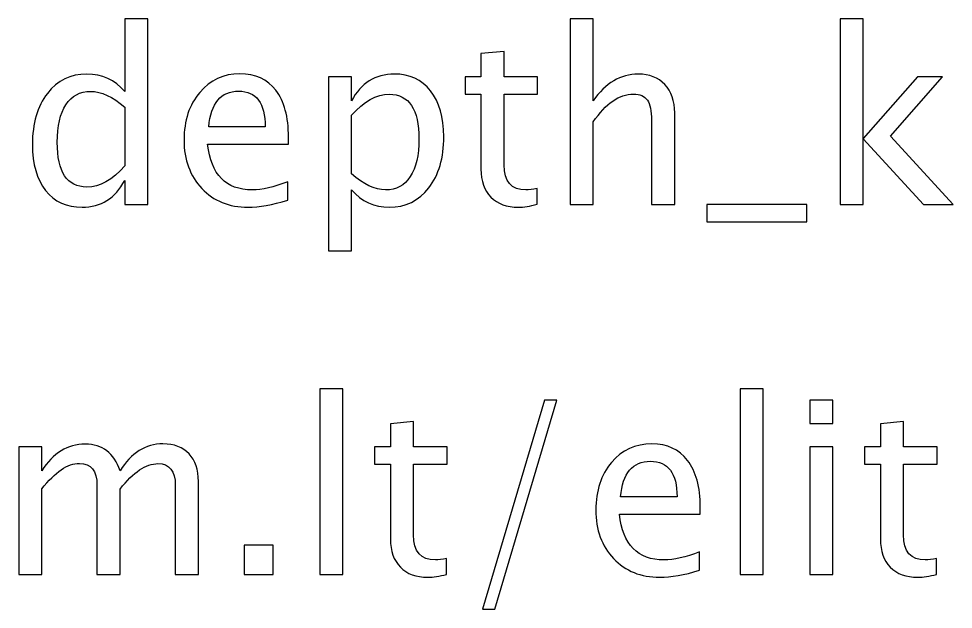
# Model space of a CAD drawing. Header units: centimetres. Extents: x -23.9 to 24.1, y -19.5 to 28.7.
# Drawn here: x -8.92 to 1.35, y 14.09 to 20.58 of the extents above; entities that cross this region are included whole.
import ezdxf

# ---------------------------------------------------------------- set-up
doc = ezdxf.new("R2010")
doc.units = ezdxf.units.CM
doc.header["$MEASUREMENT"] = 0
doc.layers.add('Layer 1', color=7, linetype='Continuous')

msp = doc.modelspace()

# ---------------------------------------------------------------- linework, layer by layer
at = {"layer": 'Layer 1'}
for points, knots in [([(-7.75314, 18.53892), (-7.75314, 18.53892), (-7.75314, 18.80218), (-7.75314, 18.80218), (-7.75314, 18.80218), (-7.85677, 18.60551), (-8.01287, 18.50717), (-8.22145, 18.50717), (-8.22145, 18.50717), (-8.39079, 18.50717), (-8.52396, 18.56847), (-8.62097, 18.6915), (-8.62097, 18.6915), (-8.71799, 18.81453), (-8.7665, 18.98254), (-8.7665, 19.19553), (-8.7665, 19.19553), (-8.7665, 19.42836), (-8.71137, 19.61577), (-8.60157, 19.75777), (-8.60157, 19.75777), (-8.49133, 19.89932), (-8.34669, 19.97031), (-8.16721, 19.97031), (-8.16721, 19.97031), (-8.00097, 19.97031), (-7.8625, 19.90681), (-7.75314, 19.77937), (-7.75314, 19.77937), (-7.75314, 19.77937), (-7.75314, 20.57885), (-7.75314, 20.57885), (-7.75314, 20.57885), (-7.75314, 20.57885), (-7.49914, 20.57885), (-7.49914, 20.57885), (-7.49914, 20.57885), (-7.49914, 20.57885), (-7.49914, 18.53892), (-7.49914, 18.53892), (-7.49914, 18.53892), (-7.49914, 18.53892), (-7.75314, 18.53892), (-7.75314, 18.53892)], [0, 0, 0, 0, 0.08333333, 0.08333333, 0.08333333, 0.08333333, 0.16666667, 0.16666667, 0.16666667, 0.16666667, 0.25, 0.25, 0.25, 0.25, 0.33333333, 0.33333333, 0.33333333, 0.33333333, 0.41666667, 0.41666667, 0.41666667, 0.41666667, 0.5, 0.5, 0.5, 0.5, 0.58333333, 0.58333333, 0.58333333, 0.58333333, 0.66666667, 0.66666667, 0.66666667, 0.66666667, 0.75, 0.75, 0.75, 0.75, 0.83333333, 0.83333333, 0.83333333, 0.83333333, 1, 1, 1, 1]), ([(-2.86144, 18.53892), (-2.86144, 18.53892), (-2.86144, 20.57885), (-2.86144, 20.57885), (-2.86144, 20.57885), (-2.86144, 20.57885), (-2.60744, 20.57885), (-2.60744, 20.57885), (-2.60744, 20.57885), (-2.60744, 20.57885), (-2.60744, 19.67619), (-2.60744, 19.67619), (-2.60744, 19.67619), (-2.47294, 19.87242), (-2.30802, 19.97031), (-2.11311, 19.97031), (-2.11311, 19.97031), (-1.99052, 19.97031), (-1.89307, 19.93195), (-1.82119, 19.85478), (-1.82119, 19.85478), (-1.74931, 19.77805), (-1.71315, 19.67442), (-1.71315, 19.54478), (-1.71315, 19.54478), (-1.71315, 19.54478), (-1.71315, 18.53892), (-1.71315, 18.53892), (-1.71315, 18.53892), (-1.71315, 18.53892), (-1.96715, 18.53892), (-1.96715, 18.53892), (-1.96715, 18.53892), (-1.96715, 18.53892), (-1.96715, 19.46187), (-1.96715, 19.46187), (-1.96715, 19.46187), (-1.96715, 19.56594), (-1.98258, 19.64003), (-2.01301, 19.68412), (-2.01301, 19.68412), (-2.04388, 19.72866), (-2.09459, 19.75071), (-2.16559, 19.75071), (-2.16559, 19.75071), (-2.32169, 19.75071), (-2.46898, 19.64885), (-2.60744, 19.44512), (-2.60744, 19.44512), (-2.60744, 19.44512), (-2.60744, 18.53892), (-2.60744, 18.53892), (-2.60744, 18.53892), (-2.60744, 18.53892), (-2.86144, 18.53892), (-2.86144, 18.53892)], [0, 0, 0, 0, 0.06666667, 0.06666667, 0.06666667, 0.06666667, 0.13333333, 0.13333333, 0.13333333, 0.13333333, 0.2, 0.2, 0.2, 0.2, 0.26666667, 0.26666667, 0.26666667, 0.26666667, 0.33333333, 0.33333333, 0.33333333, 0.33333333, 0.4, 0.4, 0.4, 0.4, 0.46666667, 0.46666667, 0.46666667, 0.46666667, 0.53333333, 0.53333333, 0.53333333, 0.53333333, 0.6, 0.6, 0.6, 0.6, 0.66666667, 0.66666667, 0.66666667, 0.66666667, 0.73333333, 0.73333333, 0.73333333, 0.73333333, 0.8, 0.8, 0.8, 0.8, 0.86666667, 0.86666667, 0.86666667, 0.86666667, 1, 1, 1, 1]), ([(0.10365, 18.53892), (0.10365, 18.53892), (0.10365, 20.57885), (0.10365, 20.57885), (0.10365, 20.57885), (0.10365, 20.57885), (0.35765, 20.57885), (0.35765, 20.57885), (0.35765, 20.57885), (0.35765, 20.57885), (0.35765, 19.26079), (0.35765, 19.26079), (0.35765, 19.26079), (0.35765, 19.26079), (0.95296, 19.94121), (0.95296, 19.94121), (0.95296, 19.94121), (0.95296, 19.94121), (1.22725, 19.94121), (1.22725, 19.94121), (1.22725, 19.94121), (1.22725, 19.94121), (0.65839, 19.28681), (0.65839, 19.28681), (0.65839, 19.28681), (0.65839, 19.28681), (1.34631, 18.53892), (1.34631, 18.53892), (1.34631, 18.53892), (1.34631, 18.53892), (1.01911, 18.53892), (1.01911, 18.53892), (1.01911, 18.53892), (1.01911, 18.53892), (0.35765, 19.25814), (0.35765, 19.25814), (0.35765, 19.25814), (0.35765, 19.25814), (0.35765, 18.53892), (0.35765, 18.53892), (0.35765, 18.53892), (0.35765, 18.53892), (0.10365, 18.53892), (0.10365, 18.53892)], [0, 0, 0, 0, 0.08333333, 0.08333333, 0.08333333, 0.08333333, 0.16666667, 0.16666667, 0.16666667, 0.16666667, 0.25, 0.25, 0.25, 0.25, 0.33333333, 0.33333333, 0.33333333, 0.33333333, 0.41666667, 0.41666667, 0.41666667, 0.41666667, 0.5, 0.5, 0.5, 0.5, 0.58333333, 0.58333333, 0.58333333, 0.58333333, 0.66666667, 0.66666667, 0.66666667, 0.66666667, 0.75, 0.75, 0.75, 0.75, 0.83333333, 0.83333333, 0.83333333, 0.83333333, 1, 1, 1, 1]), ([(-3.22392, 18.53936), (-3.30241, 18.51775), (-3.37076, 18.50717), (-3.42853, 18.50717), (-3.42853, 18.50717), (-3.55818, 18.50717), (-3.65916, 18.54421), (-3.73148, 18.61829), (-3.73148, 18.61829), (-3.80424, 18.69238), (-3.8404, 18.79512), (-3.8404, 18.92698), (-3.8404, 18.92698), (-3.8404, 18.92698), (-3.8404, 19.75071), (-3.8404, 19.75071), (-3.8404, 19.75071), (-3.8404, 19.75071), (-4.0159, 19.75071), (-4.0159, 19.75071), (-4.0159, 19.75071), (-4.0159, 19.75071), (-4.0159, 19.94121), (-4.0159, 19.94121), (-4.0159, 19.94121), (-4.0159, 19.94121), (-3.8404, 19.94121), (-3.8404, 19.94121), (-3.8404, 19.94121), (-3.8404, 19.94121), (-3.8404, 20.19477), (-3.8404, 20.19477), (-3.8404, 20.19477), (-3.8404, 20.19477), (-3.5864, 20.21902), (-3.5864, 20.21902), (-3.5864, 20.21902), (-3.5864, 20.21902), (-3.5864, 19.94121), (-3.5864, 19.94121), (-3.5864, 19.94121), (-3.5864, 19.94121), (-3.21863, 19.94121), (-3.21863, 19.94121), (-3.21863, 19.94121), (-3.21863, 19.94121), (-3.21863, 19.75071), (-3.21863, 19.75071), (-3.21863, 19.75071), (-3.21863, 19.75071), (-3.5864, 19.75071), (-3.5864, 19.75071), (-3.5864, 19.75071), (-3.5864, 19.75071), (-3.5864, 18.97284), (-3.5864, 18.97284), (-3.5864, 18.97284), (-3.5864, 18.78939), (-3.50658, 18.69767), (-3.34739, 18.69767), (-3.34739, 18.69767), (-3.31344, 18.69767), (-3.27243, 18.7034), (-3.22392, 18.71443), (-3.22392, 18.71443), (-3.22392, 18.71443), (-3.22392, 18.53936), (-3.22392, 18.53936)], [0, 0, 0, 0, 0.05555556, 0.05555556, 0.05555556, 0.05555556, 0.11111111, 0.11111111, 0.11111111, 0.11111111, 0.16666667, 0.16666667, 0.16666667, 0.16666667, 0.22222222, 0.22222222, 0.22222222, 0.22222222, 0.27777778, 0.27777778, 0.27777778, 0.27777778, 0.33333333, 0.33333333, 0.33333333, 0.33333333, 0.38888889, 0.38888889, 0.38888889, 0.38888889, 0.44444444, 0.44444444, 0.44444444, 0.44444444, 0.5, 0.5, 0.5, 0.5, 0.55555556, 0.55555556, 0.55555556, 0.55555556, 0.61111111, 0.61111111, 0.61111111, 0.61111111, 0.66666667, 0.66666667, 0.66666667, 0.66666667, 0.72222222, 0.72222222, 0.72222222, 0.72222222, 0.77777778, 0.77777778, 0.77777778, 0.77777778, 0.83333333, 0.83333333, 0.83333333, 0.83333333, 0.88888889, 0.88888889, 0.88888889, 0.88888889, 1, 1, 1, 1]), ([(-5.96103, 18.5839), (-6.13169, 18.53275), (-6.27765, 18.50717), (-6.39936, 18.50717), (-6.39936, 18.50717), (-6.60706, 18.50717), (-6.77595, 18.57596), (-6.90603, 18.7131), (-6.90603, 18.7131), (-7.03612, 18.85025), (-7.10139, 19.02796), (-7.10139, 19.24668), (-7.10139, 19.24668), (-7.10139, 19.45879), (-7.04406, 19.63297), (-6.92897, 19.76923), (-6.92897, 19.76923), (-6.81387, 19.90505), (-6.66659, 19.97296), (-6.48711, 19.97296), (-6.48711, 19.97296), (-6.31734, 19.97296), (-6.18593, 19.91255), (-6.09332, 19.79172), (-6.09332, 19.79172), (-6.00072, 19.67089), (-5.95442, 19.4998), (-5.95442, 19.27799), (-5.95442, 19.27799), (-5.95442, 19.27799), (-5.95574, 19.20038), (-5.95574, 19.20038), (-5.95574, 19.20038), (-5.95574, 19.20038), (-6.84209, 19.20038), (-6.84209, 19.20038), (-6.84209, 19.20038), (-6.80505, 18.86524), (-6.64145, 18.69767), (-6.35173, 18.69767), (-6.35173, 18.69767), (-6.24546, 18.69767), (-6.11537, 18.72766), (-5.96103, 18.78763), (-5.96103, 18.78763), (-5.96103, 18.78763), (-5.96103, 18.5839), (-5.96103, 18.5839)], [0, 0, 0, 0, 0.07692308, 0.07692308, 0.07692308, 0.07692308, 0.15384615, 0.15384615, 0.15384615, 0.15384615, 0.23076923, 0.23076923, 0.23076923, 0.23076923, 0.30769231, 0.30769231, 0.30769231, 0.30769231, 0.38461538, 0.38461538, 0.38461538, 0.38461538, 0.46153846, 0.46153846, 0.46153846, 0.46153846, 0.53846154, 0.53846154, 0.53846154, 0.53846154, 0.61538462, 0.61538462, 0.61538462, 0.61538462, 0.69230769, 0.69230769, 0.69230769, 0.69230769, 0.76923077, 0.76923077, 0.76923077, 0.76923077, 0.84615385, 0.84615385, 0.84615385, 0.84615385, 1, 1, 1, 1]), ([(-5.51609, 18.02827), (-5.51609, 18.02827), (-5.51609, 19.94121), (-5.51609, 19.94121), (-5.51609, 19.94121), (-5.51609, 19.94121), (-5.26209, 19.94121), (-5.26209, 19.94121), (-5.26209, 19.94121), (-5.26209, 19.94121), (-5.26209, 19.67619), (-5.26209, 19.67619), (-5.26209, 19.67619), (-5.15802, 19.87242), (-5.00148, 19.97031), (-4.7929, 19.97031), (-4.7929, 19.97031), (-4.624, 19.97031), (-4.49127, 19.90902), (-4.39426, 19.78599), (-4.39426, 19.78599), (-4.29724, 19.66296), (-4.24874, 19.49495), (-4.24874, 19.28196), (-4.24874, 19.28196), (-4.24874, 19.05001), (-4.30386, 18.86259), (-4.41366, 18.7206), (-4.41366, 18.7206), (-4.52346, 18.57817), (-4.6681, 18.50717), (-4.84714, 18.50717), (-4.84714, 18.50717), (-5.01338, 18.50717), (-5.15185, 18.57067), (-5.26209, 18.69811), (-5.26209, 18.69811), (-5.26209, 18.69811), (-5.26209, 18.02827), (-5.26209, 18.02827), (-5.26209, 18.02827), (-5.26209, 18.02827), (-5.51609, 18.02827), (-5.51609, 18.02827)], [0, 0, 0, 0, 0.08333333, 0.08333333, 0.08333333, 0.08333333, 0.16666667, 0.16666667, 0.16666667, 0.16666667, 0.25, 0.25, 0.25, 0.25, 0.33333333, 0.33333333, 0.33333333, 0.33333333, 0.41666667, 0.41666667, 0.41666667, 0.41666667, 0.5, 0.5, 0.5, 0.5, 0.58333333, 0.58333333, 0.58333333, 0.58333333, 0.66666667, 0.66666667, 0.66666667, 0.66666667, 0.75, 0.75, 0.75, 0.75, 0.83333333, 0.83333333, 0.83333333, 0.83333333, 1, 1, 1, 1]), ([(-7.75314, 19.60563), (-7.88499, 19.72161), (-8.00979, 19.77981), (-8.12797, 19.77981), (-8.12797, 19.77981), (-8.24438, 19.77981), (-8.33434, 19.73131), (-8.39828, 19.63385), (-8.39828, 19.63385), (-8.46222, 19.53684), (-8.49397, 19.39926), (-8.49397, 19.2211), (-8.49397, 19.2211), (-8.49397, 18.89346), (-8.3855, 18.72942), (-8.1681, 18.72942), (-8.1681, 18.72942), (-8.02699, 18.72942), (-7.88852, 18.80659), (-7.75314, 18.96049), (-7.75314, 18.96049), (-7.75314, 18.96049), (-7.75314, 19.60563), (-7.75314, 19.60563)], [0, 0, 0, 0, 0.14285714, 0.14285714, 0.14285714, 0.14285714, 0.28571429, 0.28571429, 0.28571429, 0.28571429, 0.42857143, 0.42857143, 0.42857143, 0.42857143, 0.57142857, 0.57142857, 0.57142857, 0.57142857, 0.71428571, 0.71428571, 0.71428571, 0.71428571, 1, 1, 1, 1]), ([(-6.82886, 19.39088), (-6.82886, 19.39088), (-6.20974, 19.39088), (-6.20974, 19.39088), (-6.20974, 19.39088), (-6.20974, 19.65193), (-6.3072, 19.78246), (-6.50166, 19.78246), (-6.50166, 19.78246), (-6.69746, 19.78246), (-6.80638, 19.65193), (-6.82886, 19.39088)], [0, 0, 0, 0, 0.25, 0.25, 0.25, 0.25, 0.5, 0.5, 0.5, 0.5, 1, 1, 1, 1]), ([(-5.26209, 18.87318), (-5.13112, 18.75632), (-5.00633, 18.69767), (-4.88771, 18.69767), (-4.88771, 18.69767), (-4.77085, 18.69767), (-4.68045, 18.74662), (-4.61695, 18.84407), (-4.61695, 18.84407), (-4.55301, 18.94153), (-4.52126, 19.07867), (-4.52126, 19.25594), (-4.52126, 19.25594), (-4.52126, 19.58402), (-4.62974, 19.74806), (-4.8467, 19.74806), (-4.8467, 19.74806), (-4.98869, 19.74806), (-5.12715, 19.67134), (-5.26209, 19.51744), (-5.26209, 19.51744), (-5.26209, 19.51744), (-5.26209, 18.87318), (-5.26209, 18.87318)], [0, 0, 0, 0, 0.14285714, 0.14285714, 0.14285714, 0.14285714, 0.28571429, 0.28571429, 0.28571429, 0.28571429, 0.42857143, 0.42857143, 0.42857143, 0.42857143, 0.57142857, 0.57142857, 0.57142857, 0.57142857, 0.71428571, 0.71428571, 0.71428571, 0.71428571, 1, 1, 1, 1]), ([(-1.36214, 18.34842), (-1.36214, 18.34842), (-1.36214, 18.53892), (-1.36214, 18.53892), (-1.36214, 18.53892), (-1.36214, 18.53892), (-0.26147, 18.53892), (-0.26147, 18.53892), (-0.26147, 18.53892), (-0.26147, 18.53892), (-0.26147, 18.34842), (-0.26147, 18.34842), (-0.26147, 18.34842), (-0.26147, 18.34842), (-1.36214, 18.34842), (-1.36214, 18.34842)], [0, 0, 0, 0, 0.2, 0.2, 0.2, 0.2, 0.4, 0.4, 0.4, 0.4, 0.6, 0.6, 0.6, 0.6, 1, 1, 1, 1]), ([(-5.60978, 14.47316), (-5.60978, 14.47316), (-5.60978, 16.51309), (-5.60978, 16.51309), (-5.60978, 16.51309), (-5.60978, 16.51309), (-5.35578, 16.51309), (-5.35578, 16.51309), (-5.35578, 16.51309), (-5.35578, 16.51309), (-5.35578, 14.47316), (-5.35578, 14.47316), (-5.35578, 14.47316), (-5.35578, 14.47316), (-5.60978, 14.47316), (-5.60978, 14.47316)], [0, 0, 0, 0, 0.2, 0.2, 0.2, 0.2, 0.4, 0.4, 0.4, 0.4, 0.6, 0.6, 0.6, 0.6, 1, 1, 1, 1]), ([(-0.99413, 14.47316), (-0.99413, 14.47316), (-0.99413, 16.51309), (-0.99413, 16.51309), (-0.99413, 16.51309), (-0.99413, 16.51309), (-0.74013, 16.51309), (-0.74013, 16.51309), (-0.74013, 16.51309), (-0.74013, 16.51309), (-0.74013, 14.47316), (-0.74013, 14.47316), (-0.74013, 14.47316), (-0.74013, 14.47316), (-0.99413, 14.47316), (-0.99413, 14.47316)], [0, 0, 0, 0, 0.2, 0.2, 0.2, 0.2, 0.4, 0.4, 0.4, 0.4, 0.6, 0.6, 0.6, 0.6, 1, 1, 1, 1]), ([(-3.82385, 14.08951), (-3.82385, 14.08951), (-3.14343, 16.3861), (-3.14343, 16.3861), (-3.14343, 16.3861), (-3.14343, 16.3861), (-3.00893, 16.3861), (-3.00893, 16.3861), (-3.00893, 16.3861), (-3.00893, 16.3861), (-3.68935, 14.08951), (-3.68935, 14.08951), (-3.68935, 14.08951), (-3.68935, 14.08951), (-3.82385, 14.08951), (-3.82385, 14.08951)], [0, 0, 0, 0, 0.2, 0.2, 0.2, 0.2, 0.4, 0.4, 0.4, 0.4, 0.6, 0.6, 0.6, 0.6, 1, 1, 1, 1]), ([(-0.22949, 16.1321), (-0.22949, 16.1321), (-0.22949, 16.3861), (-0.22949, 16.3861), (-0.22949, 16.3861), (-0.22949, 16.3861), (0.02451, 16.3861), (0.02451, 16.3861), (0.02451, 16.3861), (0.02451, 16.3861), (0.02451, 16.1321), (0.02451, 16.1321), (0.02451, 16.1321), (0.02451, 16.1321), (-0.22949, 16.1321), (-0.22949, 16.1321)], [0, 0, 0, 0, 0.2, 0.2, 0.2, 0.2, 0.4, 0.4, 0.4, 0.4, 0.6, 0.6, 0.6, 0.6, 1, 1, 1, 1]), ([(-4.21808, 14.4736), (-4.29657, 14.45199), (-4.36492, 14.44141), (-4.42269, 14.44141), (-4.42269, 14.44141), (-4.55234, 14.44141), (-4.65332, 14.47845), (-4.72564, 14.55253), (-4.72564, 14.55253), (-4.7984, 14.62662), (-4.83456, 14.72936), (-4.83456, 14.86122), (-4.83456, 14.86122), (-4.83456, 14.86122), (-4.83456, 15.68495), (-4.83456, 15.68495), (-4.83456, 15.68495), (-4.83456, 15.68495), (-5.01006, 15.68495), (-5.01006, 15.68495), (-5.01006, 15.68495), (-5.01006, 15.68495), (-5.01006, 15.87545), (-5.01006, 15.87545), (-5.01006, 15.87545), (-5.01006, 15.87545), (-4.83456, 15.87545), (-4.83456, 15.87545), (-4.83456, 15.87545), (-4.83456, 15.87545), (-4.83456, 16.12901), (-4.83456, 16.12901), (-4.83456, 16.12901), (-4.83456, 16.12901), (-4.58056, 16.15326), (-4.58056, 16.15326), (-4.58056, 16.15326), (-4.58056, 16.15326), (-4.58056, 15.87545), (-4.58056, 15.87545), (-4.58056, 15.87545), (-4.58056, 15.87545), (-4.21279, 15.87545), (-4.21279, 15.87545), (-4.21279, 15.87545), (-4.21279, 15.87545), (-4.21279, 15.68495), (-4.21279, 15.68495), (-4.21279, 15.68495), (-4.21279, 15.68495), (-4.58056, 15.68495), (-4.58056, 15.68495), (-4.58056, 15.68495), (-4.58056, 15.68495), (-4.58056, 14.90708), (-4.58056, 14.90708), (-4.58056, 14.90708), (-4.58056, 14.72363), (-4.50074, 14.63191), (-4.34155, 14.63191), (-4.34155, 14.63191), (-4.3076, 14.63191), (-4.26659, 14.63764), (-4.21808, 14.64867), (-4.21808, 14.64867), (-4.21808, 14.64867), (-4.21808, 14.4736), (-4.21808, 14.4736)], [0, 0, 0, 0, 0.05555556, 0.05555556, 0.05555556, 0.05555556, 0.11111111, 0.11111111, 0.11111111, 0.11111111, 0.16666667, 0.16666667, 0.16666667, 0.16666667, 0.22222222, 0.22222222, 0.22222222, 0.22222222, 0.27777778, 0.27777778, 0.27777778, 0.27777778, 0.33333333, 0.33333333, 0.33333333, 0.33333333, 0.38888889, 0.38888889, 0.38888889, 0.38888889, 0.44444444, 0.44444444, 0.44444444, 0.44444444, 0.5, 0.5, 0.5, 0.5, 0.55555556, 0.55555556, 0.55555556, 0.55555556, 0.61111111, 0.61111111, 0.61111111, 0.61111111, 0.66666667, 0.66666667, 0.66666667, 0.66666667, 0.72222222, 0.72222222, 0.72222222, 0.72222222, 0.77777778, 0.77777778, 0.77777778, 0.77777778, 0.83333333, 0.83333333, 0.83333333, 0.83333333, 0.88888889, 0.88888889, 0.88888889, 0.88888889, 1, 1, 1, 1]), ([(1.16221, 14.4736), (1.08372, 14.45199), (1.01537, 14.44141), (0.9576, 14.44141), (0.9576, 14.44141), (0.82795, 14.44141), (0.72697, 14.47845), (0.65465, 14.55253), (0.65465, 14.55253), (0.58189, 14.62662), (0.54573, 14.72936), (0.54573, 14.86122), (0.54573, 14.86122), (0.54573, 14.86122), (0.54573, 15.68495), (0.54573, 15.68495), (0.54573, 15.68495), (0.54573, 15.68495), (0.37023, 15.68495), (0.37023, 15.68495), (0.37023, 15.68495), (0.37023, 15.68495), (0.37023, 15.87545), (0.37023, 15.87545), (0.37023, 15.87545), (0.37023, 15.87545), (0.54573, 15.87545), (0.54573, 15.87545), (0.54573, 15.87545), (0.54573, 15.87545), (0.54573, 16.12901), (0.54573, 16.12901), (0.54573, 16.12901), (0.54573, 16.12901), (0.79973, 16.15326), (0.79973, 16.15326), (0.79973, 16.15326), (0.79973, 16.15326), (0.79973, 15.87545), (0.79973, 15.87545), (0.79973, 15.87545), (0.79973, 15.87545), (1.1675, 15.87545), (1.1675, 15.87545), (1.1675, 15.87545), (1.1675, 15.87545), (1.1675, 15.68495), (1.1675, 15.68495), (1.1675, 15.68495), (1.1675, 15.68495), (0.79973, 15.68495), (0.79973, 15.68495), (0.79973, 15.68495), (0.79973, 15.68495), (0.79973, 14.90708), (0.79973, 14.90708), (0.79973, 14.90708), (0.79973, 14.72363), (0.87955, 14.63191), (1.03874, 14.63191), (1.03874, 14.63191), (1.07269, 14.63191), (1.1137, 14.63764), (1.16221, 14.64867), (1.16221, 14.64867), (1.16221, 14.64867), (1.16221, 14.4736), (1.16221, 14.4736)], [0, 0, 0, 0, 0.05555556, 0.05555556, 0.05555556, 0.05555556, 0.11111111, 0.11111111, 0.11111111, 0.11111111, 0.16666667, 0.16666667, 0.16666667, 0.16666667, 0.22222222, 0.22222222, 0.22222222, 0.22222222, 0.27777778, 0.27777778, 0.27777778, 0.27777778, 0.33333333, 0.33333333, 0.33333333, 0.33333333, 0.38888889, 0.38888889, 0.38888889, 0.38888889, 0.44444444, 0.44444444, 0.44444444, 0.44444444, 0.5, 0.5, 0.5, 0.5, 0.55555556, 0.55555556, 0.55555556, 0.55555556, 0.61111111, 0.61111111, 0.61111111, 0.61111111, 0.66666667, 0.66666667, 0.66666667, 0.66666667, 0.72222222, 0.72222222, 0.72222222, 0.72222222, 0.77777778, 0.77777778, 0.77777778, 0.77777778, 0.83333333, 0.83333333, 0.83333333, 0.83333333, 0.88888889, 0.88888889, 0.88888889, 0.88888889, 1, 1, 1, 1]), ([(-8.91706, 14.47316), (-8.91706, 14.47316), (-8.91706, 15.87545), (-8.91706, 15.87545), (-8.91706, 15.87545), (-8.91706, 15.87545), (-8.66306, 15.87545), (-8.66306, 15.87545), (-8.66306, 15.87545), (-8.66306, 15.87545), (-8.66306, 15.61043), (-8.66306, 15.61043), (-8.66306, 15.61043), (-8.53915, 15.80666), (-8.3804, 15.90455), (-8.18593, 15.90455), (-8.18593, 15.90455), (-7.99852, 15.90455), (-7.87108, 15.80666), (-7.80317, 15.61043), (-7.80317, 15.61043), (-7.68278, 15.80842), (-7.52579, 15.9072), (-7.33309, 15.9072), (-7.33309, 15.9072), (-7.21006, 15.9072), (-7.11437, 15.87104), (-7.04602, 15.79828), (-7.04602, 15.79828), (-6.97767, 15.72552), (-6.94327, 15.62366), (-6.94327, 15.49269), (-6.94327, 15.49269), (-6.94327, 15.49269), (-6.94327, 14.47316), (-6.94327, 14.47316), (-6.94327, 14.47316), (-6.94327, 14.47316), (-7.19727, 14.47316), (-7.19727, 14.47316), (-7.19727, 14.47316), (-7.19727, 14.47316), (-7.19727, 15.45079), (-7.19727, 15.45079), (-7.19727, 15.45079), (-7.19727, 15.61043), (-7.26077, 15.69024), (-7.38777, 15.69024), (-7.38777, 15.69024), (-7.51962, 15.69024), (-7.65809, 15.5972), (-7.80317, 15.41067), (-7.80317, 15.41067), (-7.80317, 15.41067), (-7.80317, 14.47316), (-7.80317, 14.47316), (-7.80317, 14.47316), (-7.80317, 14.47316), (-8.05717, 14.47316), (-8.05717, 14.47316), (-8.05717, 14.47316), (-8.05717, 14.47316), (-8.05717, 15.45168), (-8.05717, 15.45168), (-8.05717, 15.45168), (-8.05717, 15.61263), (-8.12155, 15.69289), (-8.25075, 15.69289), (-8.25075, 15.69289), (-8.37907, 15.69289), (-8.51666, 15.5994), (-8.66306, 15.41199), (-8.66306, 15.41199), (-8.66306, 15.41199), (-8.66306, 14.47316), (-8.66306, 14.47316), (-8.66306, 14.47316), (-8.66306, 14.47316), (-8.91706, 14.47316), (-8.91706, 14.47316)], [0, 0, 0, 0, 0.04761905, 0.04761905, 0.04761905, 0.04761905, 0.0952381, 0.0952381, 0.0952381, 0.0952381, 0.14285714, 0.14285714, 0.14285714, 0.14285714, 0.19047619, 0.19047619, 0.19047619, 0.19047619, 0.23809524, 0.23809524, 0.23809524, 0.23809524, 0.28571429, 0.28571429, 0.28571429, 0.28571429, 0.33333333, 0.33333333, 0.33333333, 0.33333333, 0.38095238, 0.38095238, 0.38095238, 0.38095238, 0.42857143, 0.42857143, 0.42857143, 0.42857143, 0.47619048, 0.47619048, 0.47619048, 0.47619048, 0.52380952, 0.52380952, 0.52380952, 0.52380952, 0.57142857, 0.57142857, 0.57142857, 0.57142857, 0.61904762, 0.61904762, 0.61904762, 0.61904762, 0.66666667, 0.66666667, 0.66666667, 0.66666667, 0.71428571, 0.71428571, 0.71428571, 0.71428571, 0.76190476, 0.76190476, 0.76190476, 0.76190476, 0.80952381, 0.80952381, 0.80952381, 0.80952381, 0.85714286, 0.85714286, 0.85714286, 0.85714286, 0.9047619, 0.9047619, 0.9047619, 0.9047619, 1, 1, 1, 1]), ([(-1.43907, 14.51814), (-1.60973, 14.46699), (-1.75569, 14.44141), (-1.8774, 14.44141), (-1.8774, 14.44141), (-2.0851, 14.44141), (-2.25399, 14.5102), (-2.38407, 14.64734), (-2.38407, 14.64734), (-2.51416, 14.78449), (-2.57943, 14.9622), (-2.57943, 15.18092), (-2.57943, 15.18092), (-2.57943, 15.39303), (-2.5221, 15.56721), (-2.40701, 15.70347), (-2.40701, 15.70347), (-2.29191, 15.83929), (-2.14463, 15.9072), (-1.96515, 15.9072), (-1.96515, 15.9072), (-1.79538, 15.9072), (-1.66397, 15.84679), (-1.57136, 15.72596), (-1.57136, 15.72596), (-1.47876, 15.60513), (-1.43246, 15.43404), (-1.43246, 15.21223), (-1.43246, 15.21223), (-1.43246, 15.21223), (-1.43378, 15.13462), (-1.43378, 15.13462), (-1.43378, 15.13462), (-1.43378, 15.13462), (-2.32013, 15.13462), (-2.32013, 15.13462), (-2.32013, 15.13462), (-2.28309, 14.79948), (-2.11949, 14.63191), (-1.82977, 14.63191), (-1.82977, 14.63191), (-1.7235, 14.63191), (-1.59341, 14.6619), (-1.43907, 14.72187), (-1.43907, 14.72187), (-1.43907, 14.72187), (-1.43907, 14.51814), (-1.43907, 14.51814)], [0, 0, 0, 0, 0.07692308, 0.07692308, 0.07692308, 0.07692308, 0.15384615, 0.15384615, 0.15384615, 0.15384615, 0.23076923, 0.23076923, 0.23076923, 0.23076923, 0.30769231, 0.30769231, 0.30769231, 0.30769231, 0.38461538, 0.38461538, 0.38461538, 0.38461538, 0.46153846, 0.46153846, 0.46153846, 0.46153846, 0.53846154, 0.53846154, 0.53846154, 0.53846154, 0.61538462, 0.61538462, 0.61538462, 0.61538462, 0.69230769, 0.69230769, 0.69230769, 0.69230769, 0.76923077, 0.76923077, 0.76923077, 0.76923077, 0.84615385, 0.84615385, 0.84615385, 0.84615385, 1, 1, 1, 1]), ([(-0.22949, 14.47316), (-0.22949, 14.47316), (-0.22949, 15.87545), (-0.22949, 15.87545), (-0.22949, 15.87545), (-0.22949, 15.87545), (0.02451, 15.87545), (0.02451, 15.87545), (0.02451, 15.87545), (0.02451, 15.87545), (0.02451, 14.47316), (0.02451, 14.47316), (0.02451, 14.47316), (0.02451, 14.47316), (-0.22949, 14.47316), (-0.22949, 14.47316)], [0, 0, 0, 0, 0.2, 0.2, 0.2, 0.2, 0.4, 0.4, 0.4, 0.4, 0.6, 0.6, 0.6, 0.6, 1, 1, 1, 1]), ([(-2.3069, 15.32512), (-2.3069, 15.32512), (-1.68778, 15.32512), (-1.68778, 15.32512), (-1.68778, 15.32512), (-1.68778, 15.58617), (-1.78524, 15.7167), (-1.9797, 15.7167), (-1.9797, 15.7167), (-2.1755, 15.7167), (-2.28442, 15.58617), (-2.3069, 15.32512)], [0, 0, 0, 0, 0.25, 0.25, 0.25, 0.25, 0.5, 0.5, 0.5, 0.5, 1, 1, 1, 1]), ([(-6.44145, 14.47316), (-6.44145, 14.47316), (-6.44145, 14.79331), (-6.44145, 14.79331), (-6.44145, 14.79331), (-6.44145, 14.79331), (-6.1213, 14.79331), (-6.1213, 14.79331), (-6.1213, 14.79331), (-6.1213, 14.79331), (-6.1213, 14.47316), (-6.1213, 14.47316), (-6.1213, 14.47316), (-6.1213, 14.47316), (-6.44145, 14.47316), (-6.44145, 14.47316)], [0, 0, 0, 0, 0.2, 0.2, 0.2, 0.2, 0.4, 0.4, 0.4, 0.4, 0.6, 0.6, 0.6, 0.6, 1, 1, 1, 1])]:
    msp.add_open_spline(points, degree=3, knots=knots, dxfattribs=at)

doc.saveas('drawing.dxf')
